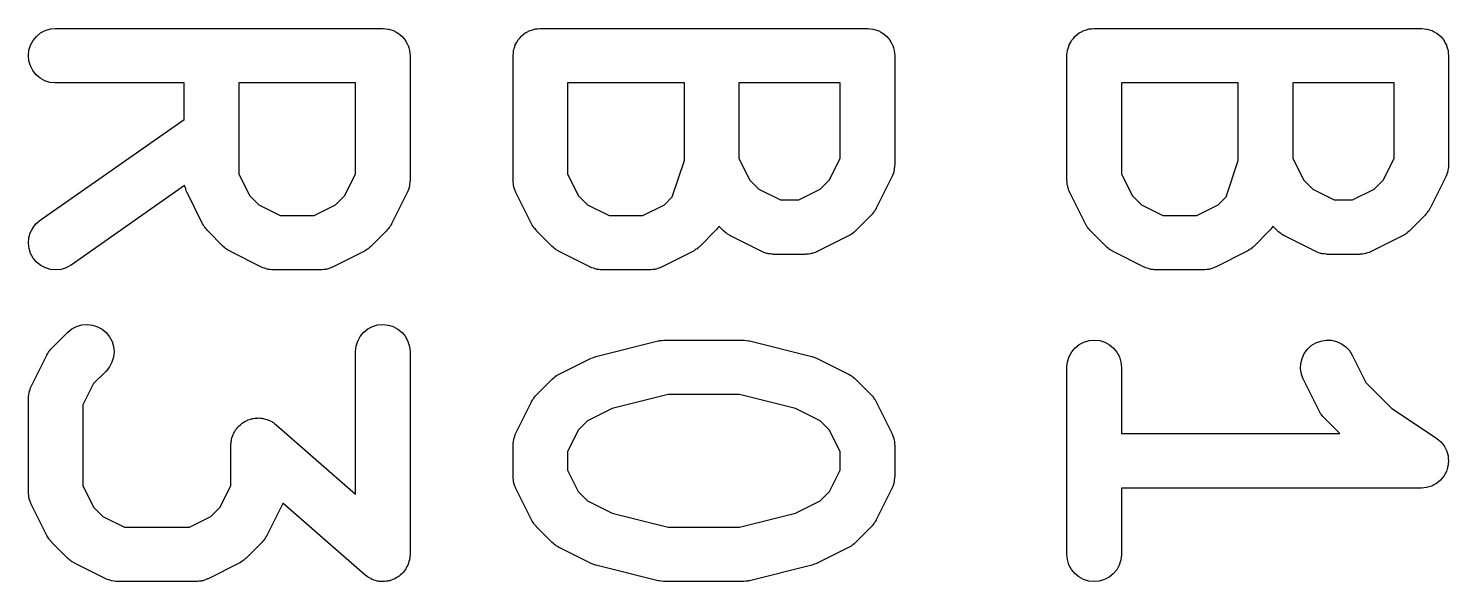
# Model space of a CAD drawing. Extents: x 75.1 to 163.4, y -88.1 to -68.5.
# Drawn here: x 83.118 to 85.723, y -71.26 to -70.246 of the extents above; entities that cross this region are included whole.
import ezdxf

# ---------------------------------------------------------------- set-up
doc = ezdxf.new("R2010")
doc.units = 0
doc.layers.add('BLACK', color=7, linetype='CONTINUOUS')

msp = doc.modelspace()

# ---------------------------------------------------------------- linework, layer by layer
at = {"layer": 'BLACK', "linetype": 'CONTINUOUS'}
for p, q in [((83.1323, -70.2607), (83.1399, -70.2545)), ((83.1399, -70.2545), (83.1485, -70.2499)), ((83.1485, -70.2499), (83.1579, -70.2471)), ((83.1579, -70.2471), (83.1676, -70.2461)), ((83.1676, -70.2461), (83.7676, -70.2461)), ((83.7676, -70.2461), (83.7679, -70.2461)), ((83.7679, -70.2461), (83.7679, -70.2461)), ((83.7679, -70.2461), (83.7679, -70.2461)), ((83.7679, -70.2461), (83.7683, -70.2461)), ((83.7683, -70.2461), (83.7729, -70.2467)), ((83.7729, -70.2467), (83.7776, -70.2472)), ((83.7776, -70.2472), (83.7778, -70.2472)), ((83.7778, -70.2472), (83.778, -70.2472)), ((83.778, -70.2472), (83.7824, -70.2487)), ((83.7824, -70.2487), (83.7869, -70.25)), ((83.7869, -70.25), (83.7871, -70.2501)), ((83.7871, -70.2501), (83.7873, -70.2502)), ((83.7873, -70.2502), (83.7914, -70.2525)), ((83.7914, -70.2525), (83.7955, -70.2547)), ((83.7955, -70.2547), (83.7957, -70.2548)), ((83.7957, -70.2548), (83.7958, -70.2549)), ((83.7958, -70.2549), (83.7994, -70.2579)), ((84.0252, -70.2575), (84.0289, -70.2545)), ((84.0289, -70.2545), (84.0291, -70.2544)), ((84.0291, -70.2544), (84.0292, -70.2543)), ((84.0292, -70.2543), (84.0333, -70.2521)), ((84.0333, -70.2521), (84.0375, -70.2499)), ((84.0375, -70.2499), (84.0377, -70.2499)), ((84.0377, -70.2499), (84.0378, -70.2498)), ((84.0378, -70.2498), (84.0423, -70.2485)), ((84.0423, -70.2485), (84.0469, -70.2471)), ((84.0469, -70.2471), (84.047, -70.2471)), ((84.047, -70.2471), (84.0472, -70.247)), ((84.0472, -70.247), (84.0519, -70.2466)), ((84.0519, -70.2466), (84.0566, -70.2461)), ((84.0566, -70.2461), (84.6566, -70.2461)), ((84.6566, -70.2461), (84.6569, -70.2461)), ((84.6569, -70.2461), (84.6569, -70.2461)), ((84.6569, -70.2461), (84.6569, -70.2461)), ((84.6569, -70.2461), (84.6573, -70.2461)), ((84.6573, -70.2461), (84.6619, -70.2467)), ((84.6619, -70.2467), (84.6666, -70.2472)), ((84.6666, -70.2472), (84.6668, -70.2472)), ((84.6668, -70.2472), (84.667, -70.2472)), ((84.667, -70.2472), (84.6714, -70.2487)), ((84.6714, -70.2487), (84.6759, -70.25)), ((84.6759, -70.25), (84.6761, -70.2501)), ((84.6761, -70.2501), (84.6763, -70.2502)), ((84.6763, -70.2502), (84.6804, -70.2525)), ((84.6804, -70.2525), (84.6845, -70.2547)), ((84.6845, -70.2547), (84.6847, -70.2548)), ((84.6847, -70.2548), (84.6848, -70.2549)), ((84.6848, -70.2549), (84.6884, -70.2579)), ((85.0412, -70.2575), (85.0449, -70.2545)), ((85.0449, -70.2545), (85.0451, -70.2544)), ((85.0451, -70.2544), (85.0452, -70.2543)), ((85.0452, -70.2543), (85.0493, -70.2521)), ((85.0493, -70.2521), (85.0535, -70.2499)), ((85.0535, -70.2499), (85.0537, -70.2499)), ((85.0537, -70.2499), (85.0538, -70.2498)), ((85.0538, -70.2498), (85.0583, -70.2485)), ((85.0583, -70.2485), (85.0629, -70.2471)), ((85.0629, -70.2471), (85.063, -70.2471)), ((85.063, -70.2471), (85.0632, -70.247)), ((85.0632, -70.247), (85.0679, -70.2466)), ((85.0679, -70.2466), (85.0726, -70.2461)), ((85.0726, -70.2461), (85.6726, -70.2461)), ((85.6726, -70.2461), (85.6729, -70.2461)), ((85.6729, -70.2461), (85.6729, -70.2461)), ((85.6729, -70.2461), (85.6729, -70.2461)), ((85.6729, -70.2461), (85.6733, -70.2461)), ((85.6733, -70.2461), (85.6779, -70.2467)), ((85.6779, -70.2467), (85.6826, -70.2472)), ((85.6826, -70.2472), (85.6828, -70.2472)), ((85.6828, -70.2472), (85.683, -70.2472)), ((85.683, -70.2472), (85.6874, -70.2487)), ((85.6874, -70.2487), (85.6919, -70.25)), ((85.6919, -70.25), (85.6921, -70.2501)), ((85.6921, -70.2501), (85.6923, -70.2502)), ((85.6923, -70.2502), (85.6964, -70.2525)), ((85.6964, -70.2525), (85.7005, -70.2547)), ((85.7005, -70.2547), (85.7007, -70.2548)), ((85.7007, -70.2548), (85.7008, -70.2549)), ((85.7008, -70.2549), (85.7044, -70.2579)), ((83.1186, -70.2861), (83.1215, -70.2768)), ((83.1215, -70.2768), (83.1261, -70.2682)), ((83.1261, -70.2682), (83.1323, -70.2607)), ((83.7994, -70.2579), (83.803, -70.2609)), ((83.803, -70.2609), (83.8032, -70.261)), ((83.8032, -70.261), (83.8033, -70.2612)), ((83.8033, -70.2612), (83.8062, -70.2647)), ((83.8062, -70.2647), (83.8092, -70.2685)), ((83.8092, -70.2685), (83.8093, -70.2686)), ((83.8093, -70.2686), (83.8094, -70.2688)), ((83.8094, -70.2688), (83.8116, -70.2729)), ((83.8116, -70.2729), (83.8138, -70.2771)), ((83.8138, -70.2771), (83.8138, -70.2773)), ((83.8138, -70.2773), (83.8139, -70.2774)), ((83.8139, -70.2774), (83.8152, -70.2819)), ((83.8152, -70.2819), (83.8166, -70.2864)), ((84.0077, -70.2857), (84.0091, -70.2813)), ((84.0091, -70.2813), (84.0105, -70.2768)), ((84.0105, -70.2768), (84.0106, -70.2766)), ((84.0106, -70.2764), (84.0129, -70.2723)), ((84.0106, -70.2766), (84.0106, -70.2764)), ((84.0129, -70.2723), (84.0151, -70.2682)), ((84.0151, -70.2682), (84.0152, -70.268)), ((84.0152, -70.268), (84.0153, -70.2679)), ((84.0153, -70.2679), (84.0183, -70.2643)), ((84.0183, -70.2643), (84.0213, -70.2607)), ((84.0213, -70.2607), (84.0215, -70.2606)), ((84.0215, -70.2606), (84.0216, -70.2604)), ((84.0216, -70.2604), (84.0252, -70.2575)), ((84.6884, -70.2579), (84.692, -70.2609)), ((84.692, -70.2609), (84.6922, -70.261)), ((84.6922, -70.261), (84.6923, -70.2612)), ((84.6923, -70.2612), (84.6952, -70.2647)), ((84.6952, -70.2647), (84.6982, -70.2685)), ((84.6982, -70.2685), (84.6983, -70.2686)), ((84.6983, -70.2686), (84.6984, -70.2688)), ((84.6984, -70.2688), (84.7006, -70.2729)), ((84.7006, -70.2729), (84.7028, -70.2771)), ((84.7028, -70.2771), (84.7028, -70.2773)), ((84.7028, -70.2773), (84.7029, -70.2774)), ((84.7029, -70.2774), (84.7042, -70.2819)), ((84.7042, -70.2819), (84.7056, -70.2864)), ((85.0237, -70.2857), (85.0251, -70.2813)), ((85.0251, -70.2813), (85.0265, -70.2768)), ((85.0265, -70.2768), (85.0266, -70.2766)), ((85.0266, -70.2764), (85.0289, -70.2723)), ((85.0266, -70.2766), (85.0266, -70.2764)), ((85.0289, -70.2723), (85.0311, -70.2682)), ((85.0311, -70.2682), (85.0312, -70.268)), ((85.0312, -70.268), (85.0313, -70.2679)), ((85.0313, -70.2679), (85.0343, -70.2643)), ((85.0343, -70.2643), (85.0373, -70.2607)), ((85.0373, -70.2607), (85.0375, -70.2606)), ((85.0375, -70.2606), (85.0376, -70.2604)), ((85.0376, -70.2604), (85.0412, -70.2575)), ((85.7044, -70.2579), (85.7081, -70.2609)), ((85.7081, -70.2609), (85.7082, -70.261)), ((85.7082, -70.261), (85.7083, -70.2612)), ((85.7083, -70.2612), (85.7112, -70.2647)), ((85.7112, -70.2647), (85.7142, -70.2685)), ((85.7142, -70.2685), (85.7143, -70.2686)), ((85.7143, -70.2686), (85.7144, -70.2688)), ((85.7144, -70.2688), (85.7166, -70.2729)), ((85.7166, -70.2729), (85.7188, -70.2771)), ((85.7188, -70.2771), (85.7188, -70.2773)), ((85.7188, -70.2773), (85.7189, -70.2774)), ((85.7189, -70.2774), (85.7202, -70.2819)), ((85.7202, -70.2819), (85.7216, -70.2864)), ((83.1176, -70.2958), (83.1186, -70.2861)), ((83.1185, -70.3055), (83.1176, -70.2958)), ((83.1212, -70.3149), (83.1185, -70.3055)), ((83.8166, -70.2864), (83.8166, -70.2866)), ((83.8166, -70.2866), (83.8167, -70.2868)), ((83.8167, -70.2868), (83.8171, -70.2914)), ((83.8171, -70.2914), (83.8176, -70.2961)), ((83.8176, -70.2961), (83.8176, -70.5247)), ((84.0066, -70.2954), (84.0071, -70.2908)), ((84.0066, -70.2958), (84.0066, -70.2954)), ((84.0066, -70.2961), (84.0066, -70.2958)), ((84.0066, -70.2958), (84.0066, -70.2958)), ((84.0066, -70.2958), (84.0066, -70.2958)), ((84.0066, -70.5247), (84.0066, -70.2961)), ((84.0071, -70.2908), (84.0076, -70.2861)), ((84.0076, -70.2859), (84.0077, -70.2857)), ((84.0076, -70.2861), (84.0076, -70.2859)), ((84.7056, -70.2864), (84.7056, -70.2866)), ((84.7056, -70.2866), (84.7057, -70.2868)), ((84.7057, -70.2868), (84.7061, -70.2914)), ((84.7061, -70.2914), (84.7066, -70.2961)), ((84.7066, -70.2961), (84.7066, -70.4961)), ((85.0226, -70.2954), (85.0231, -70.2908)), ((85.0226, -70.2958), (85.0226, -70.2954)), ((85.0226, -70.2961), (85.0226, -70.2958)), ((85.0226, -70.2958), (85.0226, -70.2958)), ((85.0226, -70.2958), (85.0226, -70.2958)), ((85.0226, -70.5247), (85.0226, -70.2961)), ((85.0231, -70.2908), (85.0236, -70.2861)), ((85.0236, -70.2859), (85.0237, -70.2857)), ((85.0236, -70.2861), (85.0236, -70.2859)), ((85.7216, -70.2864), (85.7216, -70.2866)), ((85.7216, -70.2866), (85.7217, -70.2868)), ((85.7217, -70.2868), (85.7221, -70.2914)), ((85.7221, -70.2914), (85.7226, -70.2961)), ((85.7226, -70.2961), (85.7226, -70.4961)), ((83.1257, -70.3235), (83.1212, -70.3149)), ((83.1318, -70.3311), (83.1257, -70.3235)), ((83.1393, -70.3374), (83.1318, -70.3311)), ((83.1479, -70.3421), (83.1393, -70.3374)), ((83.1572, -70.345), (83.1479, -70.3421)), ((83.1669, -70.3461), (83.1572, -70.345)), ((83.1676, -70.3461), (83.1669, -70.3461)), ((83.4033, -70.3461), (83.1676, -70.3461)), ((83.4033, -70.413), (83.4033, -70.3461)), ((83.5033, -70.3461), (83.5033, -70.5129)), ((83.7176, -70.3461), (83.5033, -70.3461)), ((83.7176, -70.5129), (83.7176, -70.3461)), ((84.1066, -70.3461), (84.1066, -70.5129)), ((84.3209, -70.3461), (84.1066, -70.3461)), ((84.3209, -70.488), (84.3209, -70.3461)), ((84.4209, -70.3461), (84.4209, -70.4843)), ((84.6066, -70.3461), (84.4209, -70.3461)), ((84.6066, -70.4843), (84.6066, -70.3461)), ((85.1226, -70.3461), (85.1226, -70.5129)), ((85.3369, -70.3461), (85.1226, -70.3461)), ((85.3369, -70.488), (85.3369, -70.3461)), ((85.4369, -70.3461), (85.4369, -70.4843)), ((85.6226, -70.3461), (85.4369, -70.3461)), ((85.6226, -70.4843), (85.6226, -70.3461)), ((83.1389, -70.598), (83.4033, -70.413)), ((84.2986, -70.5548), (84.3209, -70.488)), ((84.4209, -70.4843), (84.4405, -70.5237)), ((84.5869, -70.5237), (84.6066, -70.4843)), ((85.3146, -70.5548), (85.3369, -70.488)), ((85.4369, -70.4843), (85.4565, -70.5237)), ((85.6029, -70.5237), (85.6226, -70.4843)), ((83.5033, -70.5129), (83.5229, -70.5522)), ((83.6979, -70.5522), (83.7176, -70.5129)), ((84.1066, -70.5129), (84.1262, -70.5522)), ((84.7018, -70.5171), (84.7013, -70.5185)), ((84.7025, -70.5158), (84.7018, -70.5171)), ((84.7036, -70.5126), (84.7025, -70.5158)), ((84.7048, -70.5094), (84.7036, -70.5126)), ((84.705, -70.5079), (84.7048, -70.5094)), ((84.7055, -70.5065), (84.705, -70.5079)), ((84.7059, -70.5031), (84.7055, -70.5065)), ((84.7064, -70.4998), (84.7059, -70.5031)), ((84.7066, -70.4968), (84.7064, -70.4983)), ((84.7064, -70.4983), (84.7064, -70.4998)), ((84.7066, -70.4961), (84.7066, -70.4968)), ((85.1226, -70.5129), (85.1422, -70.5522)), ((85.7178, -70.5171), (85.7173, -70.5185)), ((85.7185, -70.5158), (85.7178, -70.5171)), ((85.7196, -70.5126), (85.7185, -70.5158)), ((85.7208, -70.5094), (85.7196, -70.5126)), ((85.721, -70.5079), (85.7208, -70.5094)), ((85.7215, -70.5065), (85.721, -70.5079)), ((85.7219, -70.5031), (85.7215, -70.5065)), ((85.7224, -70.4998), (85.7219, -70.5031)), ((85.7226, -70.4968), (85.7224, -70.4983)), ((85.7224, -70.4983), (85.7224, -70.4998)), ((85.7226, -70.4961), (85.7226, -70.4968)), ((83.4042, -70.5344), (83.1962, -70.68)), ((83.4047, -70.5358), (83.4042, -70.5344)), ((83.4042, -70.5344), (83.4042, -70.5344)), ((83.4049, -70.5373), (83.4047, -70.5358)), ((83.4061, -70.5405), (83.4049, -70.5373)), ((83.4071, -70.5438), (83.4061, -70.5405)), ((83.8146, -70.5412), (83.8135, -70.5444)), ((83.8158, -70.538), (83.8146, -70.5412)), ((83.816, -70.5365), (83.8158, -70.538)), ((83.8165, -70.5351), (83.816, -70.5365)), ((83.8169, -70.5317), (83.8165, -70.5351)), ((83.8174, -70.5283), (83.8169, -70.5317)), ((83.8176, -70.5254), (83.8174, -70.5269)), ((83.8174, -70.5269), (83.8174, -70.5283)), ((83.8176, -70.5247), (83.8176, -70.5254)), ((84.0067, -70.5262), (84.0066, -70.5247)), ((84.0067, -70.5276), (84.0067, -70.5262)), ((84.0072, -70.531), (84.0067, -70.5276)), ((84.0075, -70.5344), (84.0072, -70.531)), ((84.0079, -70.5358), (84.0075, -70.5344)), ((84.0082, -70.5373), (84.0079, -70.5358)), ((84.0094, -70.5405), (84.0082, -70.5373)), ((84.0103, -70.5438), (84.0094, -70.5405)), ((84.4405, -70.5237), (84.4576, -70.5408)), ((84.4576, -70.5408), (84.4969, -70.5604)), ((84.5305, -70.5604), (84.5698, -70.5408)), ((84.5698, -70.5408), (84.5869, -70.5237)), ((84.7013, -70.5185), (84.6727, -70.5756)), ((85.0227, -70.5262), (85.0226, -70.5247)), ((85.0227, -70.5276), (85.0227, -70.5262)), ((85.0232, -70.531), (85.0227, -70.5276)), ((85.0235, -70.5344), (85.0232, -70.531)), ((85.0239, -70.5358), (85.0235, -70.5344)), ((85.0242, -70.5373), (85.0239, -70.5358)), ((85.0254, -70.5405), (85.0242, -70.5373)), ((85.0263, -70.5438), (85.0254, -70.5405)), ((85.4565, -70.5237), (85.4736, -70.5408)), ((85.4736, -70.5408), (85.5129, -70.5604)), ((85.5465, -70.5604), (85.5858, -70.5408)), ((85.5858, -70.5408), (85.6029, -70.5237)), ((85.7173, -70.5185), (85.6887, -70.5756)), ((83.4077, -70.5451), (83.4071, -70.5438)), ((83.4083, -70.5464), (83.4077, -70.5451)), ((83.4086, -70.5471), (83.4083, -70.5464)), ((83.4371, -70.6042), (83.4086, -70.5471)), ((83.5229, -70.5522), (83.54, -70.5693)), ((83.54, -70.5693), (83.5794, -70.589)), ((83.6415, -70.589), (83.6808, -70.5693)), ((83.6808, -70.5693), (83.6979, -70.5522)), ((83.8123, -70.5471), (83.7837, -70.6042)), ((83.8128, -70.5457), (83.8123, -70.5471)), ((83.8135, -70.5444), (83.8128, -70.5457)), ((84.011, -70.5451), (84.0103, -70.5438)), ((84.0115, -70.5464), (84.011, -70.5451)), ((84.0118, -70.5471), (84.0115, -70.5464)), ((84.0404, -70.6042), (84.0118, -70.5471)), ((84.1262, -70.5522), (84.1433, -70.5693)), ((84.1433, -70.5693), (84.1827, -70.589)), ((84.2448, -70.589), (84.2841, -70.5693)), ((84.2841, -70.5693), (84.2986, -70.5548)), ((84.4969, -70.5604), (84.5305, -70.5604)), ((85.027, -70.5451), (85.0263, -70.5438)), ((85.0275, -70.5464), (85.027, -70.5451)), ((85.0278, -70.5471), (85.0275, -70.5464)), ((85.0564, -70.6042), (85.0278, -70.5471)), ((85.1422, -70.5522), (85.1593, -70.5693)), ((85.1593, -70.5693), (85.1987, -70.589)), ((85.2608, -70.589), (85.3001, -70.5693)), ((85.3001, -70.5693), (85.3146, -70.5548)), ((85.5129, -70.5604), (85.5465, -70.5604)), ((83.5794, -70.589), (83.6415, -70.589)), ((84.1827, -70.589), (84.2448, -70.589)), ((84.6634, -70.5886), (84.6348, -70.6172)), ((84.6651, -70.5865), (84.6634, -70.5886)), ((84.6671, -70.5845), (84.6651, -70.5865)), ((84.6682, -70.5827), (84.6671, -70.5845)), ((84.6696, -70.5811), (84.6682, -70.5827)), ((84.6709, -70.5786), (84.6696, -70.5811)), ((84.6724, -70.5763), (84.6709, -70.5786)), ((84.6727, -70.5756), (84.6724, -70.5763)), ((85.1987, -70.589), (85.2608, -70.589)), ((85.6794, -70.5886), (85.6508, -70.6172)), ((85.6811, -70.5865), (85.6794, -70.5886)), ((85.6831, -70.5845), (85.6811, -70.5865)), ((85.6842, -70.5827), (85.6831, -70.5845)), ((85.6855, -70.5811), (85.6842, -70.5827)), ((85.6869, -70.5786), (85.6855, -70.5811)), ((85.6884, -70.5763), (85.6869, -70.5786)), ((85.6887, -70.5756), (85.6884, -70.5763)), ((83.1184, -70.6301), (83.121, -70.6208)), ((83.121, -70.6208), (83.1255, -70.6121)), ((83.1255, -70.6121), (83.1315, -70.6044)), ((83.1315, -70.6044), (83.1389, -70.598)), ((83.4386, -70.6066), (83.4371, -70.6042)), ((83.4399, -70.6091), (83.4386, -70.6066)), ((83.4412, -70.6107), (83.4399, -70.6091)), ((83.4423, -70.6125), (83.4412, -70.6107)), ((83.4443, -70.6145), (83.4423, -70.6125)), ((83.446, -70.6167), (83.4443, -70.6145)), ((83.4465, -70.6172), (83.446, -70.6167)), ((83.4751, -70.6458), (83.4465, -70.6172)), ((83.7744, -70.6172), (83.7458, -70.6458)), ((83.7761, -70.615), (83.7744, -70.6172)), ((83.7781, -70.613), (83.7761, -70.615)), ((83.7792, -70.6113), (83.7781, -70.613)), ((83.7805, -70.6097), (83.7792, -70.6113)), ((83.7819, -70.6072), (83.7805, -70.6097)), ((83.7834, -70.6048), (83.7819, -70.6072)), ((83.7837, -70.6042), (83.7834, -70.6048)), ((84.0419, -70.6066), (84.0404, -70.6042)), ((84.0432, -70.6091), (84.0419, -70.6066)), ((84.0445, -70.6107), (84.0432, -70.6091)), ((84.0456, -70.6125), (84.0445, -70.6107)), ((84.0476, -70.6145), (84.0456, -70.6125)), ((84.0493, -70.6167), (84.0476, -70.6145)), ((84.0498, -70.6172), (84.0493, -70.6167)), ((84.0784, -70.6458), (84.0498, -70.6172)), ((84.3776, -70.6172), (84.3491, -70.6458)), ((84.3786, -70.6161), (84.3776, -70.6172)), ((84.3797, -70.6151), (84.3786, -70.6161)), ((84.3817, -70.6123), (84.3797, -70.6151)), ((84.3838, -70.6097), (84.3817, -70.6123)), ((84.3843, -70.6088), (84.3838, -70.6097)), ((84.3926, -70.6172), (84.3843, -70.6088)), ((84.3948, -70.619), (84.3926, -70.6172)), ((84.3968, -70.621), (84.3948, -70.619)), ((84.3986, -70.6221), (84.3968, -70.621)), ((84.63, -70.6214), (84.6283, -70.6225)), ((84.6321, -70.6194), (84.63, -70.6214)), ((84.6343, -70.6177), (84.6321, -70.6194)), ((84.6348, -70.6172), (84.6343, -70.6177)), ((85.0579, -70.6066), (85.0564, -70.6042)), ((85.0592, -70.6091), (85.0579, -70.6066)), ((85.0605, -70.6107), (85.0592, -70.6091)), ((85.0616, -70.6125), (85.0605, -70.6107)), ((85.0636, -70.6145), (85.0616, -70.6125)), ((85.0653, -70.6167), (85.0636, -70.6145)), ((85.0658, -70.6172), (85.0653, -70.6167)), ((85.0944, -70.6458), (85.0658, -70.6172)), ((85.3936, -70.6172), (85.3651, -70.6458)), ((85.3946, -70.6161), (85.3936, -70.6172)), ((85.3957, -70.6151), (85.3946, -70.6161)), ((85.3977, -70.6123), (85.3957, -70.6151)), ((85.3998, -70.6097), (85.3977, -70.6123)), ((85.4003, -70.6088), (85.3998, -70.6097)), ((85.4086, -70.6172), (85.4003, -70.6088)), ((85.4108, -70.619), (85.4086, -70.6172)), ((85.4128, -70.621), (85.4108, -70.619)), ((85.4146, -70.6221), (85.4128, -70.621)), ((85.6461, -70.6214), (85.6443, -70.6225)), ((85.6481, -70.6194), (85.6461, -70.6214)), ((85.6503, -70.6177), (85.6481, -70.6194)), ((85.6508, -70.6172), (85.6503, -70.6177)), ((83.1176, -70.6399), (83.1184, -70.6301)), ((83.1187, -70.6496), (83.1176, -70.6399)), ((83.4772, -70.6476), (83.4751, -70.6458)), ((83.4793, -70.6495), (83.4772, -70.6476)), ((83.7453, -70.6463), (83.7431, -70.648)), ((83.7458, -70.6458), (83.7453, -70.6463)), ((84.0805, -70.6476), (84.0784, -70.6458)), ((84.0825, -70.6495), (84.0805, -70.6476)), ((84.3486, -70.6463), (84.3464, -70.648)), ((84.3491, -70.6458), (84.3486, -70.6463)), ((84.4002, -70.6234), (84.3986, -70.6221)), ((84.4027, -70.6247), (84.4002, -70.6234)), ((84.405, -70.6263), (84.4027, -70.6247)), ((84.4056, -70.6266), (84.405, -70.6263)), ((84.4628, -70.6551), (84.4056, -70.6266)), ((84.6218, -70.6266), (84.5646, -70.6551)), ((84.6242, -70.6251), (84.6218, -70.6266)), ((84.6267, -70.6238), (84.6242, -70.6251)), ((84.6283, -70.6225), (84.6267, -70.6238)), ((85.0965, -70.6476), (85.0944, -70.6458)), ((85.0985, -70.6495), (85.0965, -70.6476)), ((85.3646, -70.6463), (85.3624, -70.648)), ((85.3651, -70.6458), (85.3646, -70.6463)), ((85.4162, -70.6234), (85.4146, -70.6221)), ((85.4187, -70.6247), (85.4162, -70.6234)), ((85.421, -70.6263), (85.4187, -70.6247)), ((85.4216, -70.6266), (85.421, -70.6263)), ((85.4788, -70.6551), (85.4216, -70.6266)), ((85.6378, -70.6266), (85.5806, -70.6551)), ((85.6402, -70.6251), (85.6378, -70.6266)), ((85.6427, -70.6238), (85.6402, -70.6251)), ((85.6443, -70.6225), (85.6427, -70.6238)), ((83.1217, -70.6589), (83.1187, -70.6496)), ((83.1264, -70.6674), (83.1217, -70.6589)), ((83.1327, -70.6748), (83.1264, -70.6674)), ((83.481, -70.6507), (83.4793, -70.6495)), ((83.4826, -70.652), (83.481, -70.6507)), ((83.4851, -70.6533), (83.4826, -70.652)), ((83.4874, -70.6548), (83.4851, -70.6533)), ((83.4881, -70.6551), (83.4874, -70.6548)), ((83.5452, -70.6837), (83.4881, -70.6551)), ((83.7328, -70.6551), (83.6756, -70.6837)), ((83.7352, -70.6537), (83.7328, -70.6551)), ((83.7377, -70.6524), (83.7352, -70.6537)), ((83.7393, -70.6511), (83.7377, -70.6524)), ((83.7411, -70.65), (83.7393, -70.6511)), ((83.7431, -70.648), (83.7411, -70.65)), ((84.0843, -70.6507), (84.0825, -70.6495)), ((84.0859, -70.652), (84.0843, -70.6507)), ((84.0884, -70.6533), (84.0859, -70.652)), ((84.0907, -70.6548), (84.0884, -70.6533)), ((84.0914, -70.6551), (84.0907, -70.6548)), ((84.1485, -70.6837), (84.0914, -70.6551)), ((84.3361, -70.6551), (84.2789, -70.6837)), ((84.3385, -70.6537), (84.3361, -70.6551)), ((84.3409, -70.6524), (84.3385, -70.6537)), ((84.3426, -70.6511), (84.3409, -70.6524)), ((84.3443, -70.65), (84.3426, -70.6511)), ((84.3464, -70.648), (84.3443, -70.65)), ((84.4642, -70.6557), (84.4628, -70.6551)), ((84.4654, -70.6564), (84.4642, -70.6557)), ((84.4687, -70.6574), (84.4654, -70.6564)), ((84.4719, -70.6586), (84.4687, -70.6574)), ((84.4733, -70.6589), (84.4719, -70.6586)), ((84.4747, -70.6593), (84.4733, -70.6589)), ((84.4781, -70.6597), (84.4747, -70.6593)), ((84.4815, -70.6603), (84.4781, -70.6597)), ((84.483, -70.6603), (84.4815, -70.6603)), ((84.4844, -70.6604), (84.483, -70.6603)), ((84.4851, -70.6604), (84.4844, -70.6604)), ((84.5423, -70.6604), (84.4851, -70.6604)), ((84.5437, -70.6603), (84.5423, -70.6604)), ((84.5452, -70.6603), (84.5437, -70.6603)), ((84.5486, -70.6598), (84.5452, -70.6603)), ((84.552, -70.6595), (84.5486, -70.6598)), ((84.5534, -70.659), (84.552, -70.6595)), ((84.5549, -70.6588), (84.5534, -70.659)), ((84.5581, -70.6576), (84.5549, -70.6588)), ((84.5613, -70.6567), (84.5581, -70.6576)), ((84.5626, -70.656), (84.5613, -70.6567)), ((84.564, -70.6555), (84.5626, -70.656)), ((84.5646, -70.6551), (84.564, -70.6555)), ((85.1003, -70.6507), (85.0985, -70.6495)), ((85.1019, -70.652), (85.1003, -70.6507)), ((85.1044, -70.6533), (85.1019, -70.652)), ((85.1067, -70.6548), (85.1044, -70.6533)), ((85.1074, -70.6551), (85.1067, -70.6548)), ((85.1645, -70.6837), (85.1074, -70.6551)), ((85.3521, -70.6551), (85.2949, -70.6837)), ((85.3545, -70.6537), (85.3521, -70.6551)), ((85.3569, -70.6524), (85.3545, -70.6537)), ((85.3586, -70.6511), (85.3569, -70.6524)), ((85.3603, -70.65), (85.3586, -70.6511)), ((85.3624, -70.648), (85.3603, -70.65)), ((85.4802, -70.6557), (85.4788, -70.6551)), ((85.4814, -70.6564), (85.4802, -70.6557)), ((85.4847, -70.6574), (85.4814, -70.6564)), ((85.4879, -70.6586), (85.4847, -70.6574)), ((85.4893, -70.6589), (85.4879, -70.6586)), ((85.4907, -70.6593), (85.4893, -70.6589)), ((85.4941, -70.6597), (85.4907, -70.6593)), ((85.4975, -70.6603), (85.4941, -70.6597)), ((85.499, -70.6603), (85.4975, -70.6603)), ((85.5004, -70.6604), (85.499, -70.6603)), ((85.5011, -70.6604), (85.5004, -70.6604)), ((85.5583, -70.6604), (85.5011, -70.6604)), ((85.5597, -70.6603), (85.5583, -70.6604)), ((85.5612, -70.6603), (85.5597, -70.6603)), ((85.5646, -70.6598), (85.5612, -70.6603)), ((85.568, -70.6595), (85.5646, -70.6598)), ((85.5694, -70.659), (85.568, -70.6595)), ((85.5709, -70.6588), (85.5694, -70.659)), ((85.5741, -70.6576), (85.5709, -70.6588)), ((85.5773, -70.6567), (85.5741, -70.6576)), ((85.5786, -70.656), (85.5773, -70.6567)), ((85.58, -70.6555), (85.5786, -70.656)), ((85.5806, -70.6551), (85.58, -70.6555)), ((83.1403, -70.6809), (83.1327, -70.6748)), ((83.149, -70.6854), (83.1403, -70.6809)), ((83.1584, -70.6881), (83.149, -70.6854)), ((83.1681, -70.689), (83.1584, -70.6881)), ((83.1778, -70.6879), (83.1681, -70.689)), ((83.1871, -70.685), (83.1778, -70.6879)), ((83.1957, -70.6804), (83.1871, -70.685)), ((83.1962, -70.68), (83.1957, -70.6804)), ((83.5466, -70.6842), (83.5452, -70.6837)), ((83.5479, -70.685), (83.5466, -70.6842)), ((83.5511, -70.686), (83.5479, -70.685)), ((83.5543, -70.6872), (83.5511, -70.686)), ((83.5558, -70.6875), (83.5543, -70.6872)), ((83.5572, -70.6879), (83.5558, -70.6875)), ((83.5606, -70.6883), (83.5572, -70.6879)), ((83.5639, -70.6889), (83.5606, -70.6883)), ((83.5654, -70.6888), (83.5639, -70.6889)), ((83.5669, -70.689), (83.5654, -70.6888)), ((83.5676, -70.689), (83.5669, -70.689)), ((83.6533, -70.689), (83.5676, -70.689)), ((83.6547, -70.6889), (83.6533, -70.689)), ((83.6562, -70.6889), (83.6547, -70.6889)), ((83.6596, -70.6884), (83.6562, -70.6889)), ((83.663, -70.688), (83.6596, -70.6884)), ((83.6644, -70.6876), (83.663, -70.688)), ((83.6659, -70.6874), (83.6644, -70.6876)), ((83.6691, -70.6862), (83.6659, -70.6874)), ((83.6723, -70.6852), (83.6691, -70.6862)), ((83.6736, -70.6845), (83.6723, -70.6852)), ((83.675, -70.684), (83.6736, -70.6845)), ((83.6756, -70.6837), (83.675, -70.684)), ((84.1499, -70.6842), (84.1485, -70.6837)), ((84.1512, -70.685), (84.1499, -70.6842)), ((84.1544, -70.686), (84.1512, -70.685)), ((84.1576, -70.6872), (84.1544, -70.686)), ((84.1591, -70.6875), (84.1576, -70.6872)), ((84.1605, -70.6879), (84.1591, -70.6875)), ((84.1639, -70.6883), (84.1605, -70.6879)), ((84.1672, -70.6889), (84.1639, -70.6883)), ((84.1687, -70.6888), (84.1672, -70.6889)), ((84.1702, -70.689), (84.1687, -70.6888)), ((84.1709, -70.689), (84.1702, -70.689)), ((84.2566, -70.689), (84.1709, -70.689)), ((84.258, -70.6889), (84.2566, -70.689)), ((84.2595, -70.6889), (84.258, -70.6889)), ((84.2629, -70.6884), (84.2595, -70.6889)), ((84.2663, -70.688), (84.2629, -70.6884)), ((84.2677, -70.6876), (84.2663, -70.688)), ((84.2691, -70.6874), (84.2677, -70.6876)), ((84.2724, -70.6862), (84.2691, -70.6874)), ((84.2756, -70.6852), (84.2724, -70.6862)), ((84.2769, -70.6845), (84.2756, -70.6852)), ((84.2783, -70.684), (84.2769, -70.6845)), ((84.2789, -70.6837), (84.2783, -70.684)), ((85.1659, -70.6842), (85.1645, -70.6837)), ((85.1672, -70.685), (85.1659, -70.6842)), ((85.1704, -70.686), (85.1672, -70.685)), ((85.1736, -70.6872), (85.1704, -70.686)), ((85.1751, -70.6875), (85.1736, -70.6872)), ((85.1765, -70.6879), (85.1751, -70.6875)), ((85.1799, -70.6883), (85.1765, -70.6879)), ((85.1832, -70.6889), (85.1799, -70.6883)), ((85.1847, -70.6888), (85.1832, -70.6889)), ((85.1862, -70.689), (85.1847, -70.6888)), ((85.1869, -70.689), (85.1862, -70.689)), ((85.2726, -70.689), (85.1869, -70.689)), ((85.274, -70.6889), (85.2726, -70.689)), ((85.2755, -70.6889), (85.274, -70.6889)), ((85.2789, -70.6884), (85.2755, -70.6889)), ((85.2823, -70.688), (85.2789, -70.6884)), ((85.2837, -70.6876), (85.2823, -70.688)), ((85.2851, -70.6874), (85.2837, -70.6876)), ((85.2883, -70.6862), (85.2851, -70.6874)), ((85.2916, -70.6852), (85.2883, -70.6862)), ((85.2929, -70.6845), (85.2916, -70.6852)), ((85.2943, -70.684), (85.2929, -70.6845)), ((85.2949, -70.6837), (85.2943, -70.684)), ((83.1608, -70.8322), (83.1894, -70.8036)), ((83.1894, -70.8036), (83.1899, -70.8032)), ((83.1899, -70.8032), (83.1975, -70.7971)), ((83.1975, -70.7971), (83.2061, -70.7926)), ((83.2061, -70.7926), (83.2155, -70.7899)), ((83.2155, -70.7899), (83.2252, -70.789)), ((83.2252, -70.789), (83.2349, -70.7901)), ((83.2349, -70.7901), (83.2443, -70.793)), ((83.2443, -70.793), (83.2528, -70.7976)), ((83.2528, -70.7976), (83.2603, -70.8039)), ((83.2603, -70.8039), (83.2665, -70.8115)), ((83.7263, -70.8108), (83.7326, -70.8033)), ((83.7326, -70.8033), (83.7402, -70.7972)), ((83.7402, -70.7972), (83.7488, -70.7926)), ((83.7488, -70.7926), (83.7582, -70.7899)), ((83.7582, -70.7899), (83.7679, -70.789)), ((83.7679, -70.789), (83.7776, -70.79)), ((83.7776, -70.79), (83.7869, -70.7929)), ((83.7869, -70.7929), (83.7955, -70.7975)), ((83.7955, -70.7975), (83.803, -70.8038)), ((83.803, -70.8038), (83.8092, -70.8113)), ((83.2665, -70.8115), (83.271, -70.8201)), ((83.271, -70.8201), (83.2738, -70.8295)), ((83.2738, -70.8295), (83.2747, -70.8392)), ((83.7176, -70.8383), (83.7187, -70.8286)), ((83.7187, -70.8286), (83.7216, -70.8193)), ((83.7216, -70.8193), (83.7263, -70.8108)), ((83.8092, -70.8113), (83.8138, -70.8199)), ((83.8138, -70.8199), (83.8166, -70.8293)), ((83.8166, -70.8293), (83.8176, -70.839)), ((84.1587, -70.8476), (84.273, -70.8191)), ((84.273, -70.8191), (84.2737, -70.8189)), ((84.2737, -70.8189), (84.2746, -70.8188)), ((84.2746, -70.8188), (84.2754, -70.8185)), ((84.2754, -70.8185), (84.2794, -70.8181)), ((84.2794, -70.8181), (84.2834, -70.8176)), ((84.2834, -70.8176), (84.2843, -70.8177)), ((84.2843, -70.8177), (84.2851, -70.8176)), ((84.2851, -70.8176), (84.428, -70.8176)), ((84.428, -70.8176), (84.4287, -70.8176)), ((84.4287, -70.8176), (84.4296, -70.8177)), ((84.4296, -70.8177), (84.4305, -70.8176)), ((84.4305, -70.8176), (84.4344, -70.8182)), ((84.4344, -70.8182), (84.4384, -70.8187)), ((84.4384, -70.8187), (84.4392, -70.8189)), ((84.4392, -70.8189), (84.4401, -70.8191)), ((84.4401, -70.8191), (84.5544, -70.8476)), ((85.0376, -70.8318), (85.0452, -70.8257)), ((85.0452, -70.8257), (85.0538, -70.8212)), ((85.0538, -70.8212), (85.0632, -70.8185)), ((85.0632, -70.8185), (85.0729, -70.8176)), ((85.0729, -70.8176), (85.0826, -70.8186)), ((85.0826, -70.8186), (85.0919, -70.8215)), ((85.0919, -70.8215), (85.1005, -70.8261)), ((85.1005, -70.8261), (85.108, -70.8323)), ((85.4637, -70.8345), (85.4708, -70.8278)), ((85.4708, -70.8278), (85.4791, -70.8227)), ((85.4791, -70.8227), (85.4882, -70.8193)), ((85.4882, -70.8193), (85.4979, -70.8177)), ((85.4979, -70.8177), (85.5076, -70.818)), ((85.5076, -70.818), (85.5171, -70.8202)), ((85.5171, -70.8202), (85.526, -70.8242)), ((85.526, -70.8242), (85.534, -70.8299)), ((85.534, -70.8299), (85.5407, -70.8369)), ((83.1228, -70.9024), (83.1514, -70.8452)), ((83.1514, -70.8452), (83.1517, -70.8446)), ((83.1517, -70.8446), (83.1533, -70.8422)), ((83.1533, -70.8422), (83.1546, -70.8398)), ((83.1546, -70.8398), (83.1559, -70.8381)), ((83.1559, -70.8381), (83.157, -70.8364)), ((83.157, -70.8364), (83.159, -70.8344)), ((83.159, -70.8344), (83.1608, -70.8322)), ((83.2737, -70.8489), (83.2709, -70.8582)), ((83.2747, -70.8392), (83.2737, -70.8489)), ((83.7176, -70.839), (83.7176, -70.8383)), ((83.7176, -71.1002), (83.7176, -70.839)), ((83.8176, -70.839), (83.8176, -71.2104)), ((84.0914, -70.88), (84.1485, -70.8514)), ((84.1485, -70.8514), (84.1491, -70.8511)), ((84.1491, -70.8511), (84.1493, -70.851)), ((84.1493, -70.851), (84.1495, -70.8509)), ((84.1495, -70.8509), (84.1539, -70.8493)), ((84.1539, -70.8493), (84.1583, -70.8477)), ((84.1583, -70.8477), (84.1585, -70.8477)), ((84.1585, -70.8477), (84.1587, -70.8476)), ((84.5544, -70.8476), (84.5551, -70.8478)), ((84.5551, -70.8478), (84.5553, -70.8479)), ((84.5553, -70.8479), (84.5555, -70.8479)), ((84.5555, -70.8479), (84.5599, -70.8496)), ((84.5599, -70.8496), (84.5642, -70.8512)), ((84.5642, -70.8512), (84.5644, -70.8513)), ((84.5644, -70.8513), (84.5646, -70.8514)), ((84.5646, -70.8514), (84.6218, -70.88)), ((85.0237, -70.8572), (85.0266, -70.8479)), ((85.0266, -70.8479), (85.0313, -70.8393)), ((85.0313, -70.8393), (85.0376, -70.8318)), ((85.108, -70.8323), (85.1142, -70.8399)), ((85.1142, -70.8399), (85.1188, -70.8485)), ((85.1188, -70.8485), (85.1216, -70.8579)), ((85.4516, -70.8608), (85.4539, -70.8513)), ((85.4539, -70.8513), (85.4579, -70.8424)), ((85.4579, -70.8424), (85.4637, -70.8345)), ((85.5407, -70.8369), (85.5459, -70.8452)), ((85.5459, -70.8452), (85.5708, -70.8951)), ((83.2601, -70.8744), (83.2372, -70.8972)), ((83.2663, -70.8668), (83.2601, -70.8744)), ((83.2709, -70.8582), (83.2663, -70.8668)), ((84.0865, -70.8828), (84.089, -70.8815)), ((84.089, -70.8815), (84.0914, -70.88)), ((84.6218, -70.88), (84.6224, -70.8803)), ((84.6224, -70.8803), (84.6248, -70.8818)), ((84.6248, -70.8818), (84.6272, -70.8832)), ((85.0226, -70.8669), (85.0237, -70.8572)), ((85.0226, -70.8676), (85.0226, -70.8669)), ((85.0226, -71.2104), (85.0226, -70.8676)), ((85.1216, -70.8579), (85.1226, -70.8676)), ((85.1226, -70.8676), (85.1226, -70.989)), ((85.4512, -70.8705), (85.4516, -70.8608)), ((85.4527, -70.8801), (85.4512, -70.8705)), ((85.4561, -70.8893), (85.4527, -70.8801)), ((83.1206, -70.9083), (83.1216, -70.905)), ((83.1216, -70.905), (83.1223, -70.9037)), ((83.1223, -70.9037), (83.1228, -70.9024)), ((83.2372, -70.8972), (83.2176, -70.9365)), ((84.0498, -70.9179), (84.0784, -70.8894)), ((84.0784, -70.8894), (84.0789, -70.8889)), ((84.0789, -70.8889), (84.0811, -70.8871)), ((84.0811, -70.8871), (84.0831, -70.8852)), ((84.0831, -70.8852), (84.0849, -70.8841)), ((84.0849, -70.8841), (84.0865, -70.8828)), ((84.6272, -70.8832), (84.6289, -70.8845)), ((84.6289, -70.8845), (84.6306, -70.8856)), ((84.6306, -70.8856), (84.6326, -70.8876)), ((84.6326, -70.8876), (84.6348, -70.8894)), ((84.6348, -70.8894), (84.6634, -70.9179)), ((85.4564, -70.8899), (85.4561, -70.8893)), ((85.485, -70.9471), (85.4564, -70.8899)), ((85.5708, -70.8951), (85.6187, -70.943)), ((83.1176, -70.924), (83.1177, -70.9226)), ((83.1176, -70.9247), (83.1176, -70.924)), ((83.1176, -71.0961), (83.1176, -70.9247)), ((83.1177, -70.9211), (83.1183, -70.9177)), ((83.1177, -70.9226), (83.1177, -70.9211)), ((83.1183, -70.9177), (83.1187, -70.9143)), ((83.1187, -70.9143), (83.1191, -70.9129)), ((83.1191, -70.9129), (83.1194, -70.9115)), ((83.1194, -70.9115), (83.1206, -70.9083)), ((84.0118, -70.9881), (84.0404, -70.9309)), ((84.0404, -70.9309), (84.0407, -70.9303)), ((84.0407, -70.9303), (84.0423, -70.9279)), ((84.0423, -70.9279), (84.0436, -70.9255)), ((84.0436, -70.9255), (84.0449, -70.9239)), ((84.0449, -70.9239), (84.046, -70.9221)), ((84.046, -70.9221), (84.048, -70.9201)), ((84.048, -70.9201), (84.0498, -70.9179)), ((84.2913, -70.9176), (84.1883, -70.9433)), ((84.4218, -70.9176), (84.2913, -70.9176)), ((84.5248, -70.9433), (84.4218, -70.9176)), ((84.6634, -70.9179), (84.6638, -70.9184)), ((84.6638, -70.9184), (84.6656, -70.9206)), ((84.6656, -70.9206), (84.6675, -70.9227)), ((84.6675, -70.9227), (84.6686, -70.9244)), ((84.6686, -70.9244), (84.6699, -70.9261)), ((84.6699, -70.9261), (84.6712, -70.9285)), ((84.6712, -70.9285), (84.6727, -70.9309)), ((84.6727, -70.9309), (84.7013, -70.9881)), ((83.2176, -70.9365), (83.2176, -71.0843)), ((84.1883, -70.9433), (84.1433, -70.9658)), ((84.5698, -70.9658), (84.5248, -70.9433)), ((85.4865, -70.9495), (85.485, -70.9471)), ((85.4878, -70.9519), (85.4865, -70.9495)), ((85.4891, -70.9536), (85.4878, -70.9519)), ((85.4902, -70.9553), (85.4891, -70.9536)), ((85.4921, -70.9574), (85.4902, -70.9553)), ((85.4939, -70.9596), (85.4921, -70.9574)), ((85.4944, -70.9601), (85.4939, -70.9596)), ((85.5233, -70.989), (85.4944, -70.9601)), ((85.6187, -70.943), (85.7003, -70.9974)), ((83.4946, -70.988), (83.4959, -70.9851)), ((83.4959, -70.9851), (83.4969, -70.9837)), ((83.4969, -70.9837), (83.4977, -70.9822)), ((83.4977, -70.9822), (83.4998, -70.9798)), ((83.4998, -70.9798), (83.5016, -70.9772)), ((83.5016, -70.9772), (83.5029, -70.976)), ((83.5029, -70.976), (83.504, -70.9747)), ((83.504, -70.9747), (83.5065, -70.9727)), ((83.5065, -70.9727), (83.5088, -70.9706)), ((83.5088, -70.9706), (83.5103, -70.9697)), ((83.5103, -70.9697), (83.5116, -70.9686)), ((83.5116, -70.9686), (83.5144, -70.9671)), ((83.5144, -70.9671), (83.5171, -70.9655)), ((83.5171, -70.9655), (83.5187, -70.9649)), ((83.5187, -70.9649), (83.5203, -70.9641)), ((83.5203, -70.9641), (83.5233, -70.9632)), ((83.5233, -70.9632), (83.5262, -70.9621)), ((83.5262, -70.9621), (83.528, -70.9618)), ((83.528, -70.9618), (83.5296, -70.9613)), ((83.5296, -70.9613), (83.5327, -70.961)), ((83.5327, -70.961), (83.5358, -70.9605)), ((83.5358, -70.9605), (83.5376, -70.9606)), ((83.5376, -70.9606), (83.5393, -70.9604)), ((83.5393, -70.9604), (83.5425, -70.9608)), ((83.5425, -70.9608), (83.5456, -70.9609)), ((83.5456, -70.9609), (83.5473, -70.9613)), ((83.5473, -70.9613), (83.5491, -70.9614)), ((83.5491, -70.9614), (83.5521, -70.9624)), ((83.5521, -70.9624), (83.5551, -70.9631)), ((83.5551, -70.9631), (83.5567, -70.9638)), ((83.5567, -70.9638), (83.5584, -70.9643)), ((83.5584, -70.9643), (83.5611, -70.9658)), ((83.5611, -70.9658), (83.564, -70.9671)), ((83.564, -70.9671), (83.5654, -70.9681)), ((83.5654, -70.9681), (83.567, -70.969)), ((83.567, -70.969), (83.5694, -70.971)), ((83.5694, -70.971), (83.5719, -70.9728)), ((83.5719, -70.9728), (83.7176, -71.1002)), ((84.1262, -70.9829), (84.1066, -71.0222)), ((84.1433, -70.9658), (84.1262, -70.9829)), ((84.5869, -70.9829), (84.5698, -70.9658)), ((84.6066, -71.0222), (84.5869, -70.9829)), ((83.489, -71.0097), (83.4894, -71.0066)), ((83.489, -71.0104), (83.489, -71.0097)), ((83.489, -71.0843), (83.489, -71.0104)), ((83.4894, -71.0066), (83.4895, -71.0035)), ((83.4895, -71.0035), (83.4899, -71.0018)), ((83.4899, -71.0018), (83.4901, -71)), ((83.4901, -71), (83.491, -70.997)), ((83.491, -70.997), (83.4918, -70.994)), ((83.4918, -70.994), (83.4925, -70.9924)), ((83.4925, -70.9924), (83.493, -70.9907)), ((83.493, -70.9907), (83.4946, -70.988)), ((84.0066, -71.0097), (84.0067, -71.0083)), ((84.0066, -71.0104), (84.0066, -71.0097)), ((84.0066, -71.0676), (84.0066, -71.0104)), ((84.0067, -71.0068), (84.0073, -71.0034)), ((84.0067, -71.0083), (84.0067, -71.0068)), ((84.0073, -71.0034), (84.0077, -71)), ((84.0077, -71), (84.0081, -70.9986)), ((84.0081, -70.9986), (84.0084, -70.9972)), ((84.0084, -70.9972), (84.0096, -70.994)), ((84.0096, -70.994), (84.0106, -70.9907)), ((84.0106, -70.9907), (84.0113, -70.9894)), ((84.0113, -70.9894), (84.0118, -70.9881)), ((84.7013, -70.9881), (84.7016, -70.9887)), ((84.7016, -70.9887), (84.7021, -70.9901)), ((84.7021, -70.9901), (84.7028, -70.9914)), ((84.7028, -70.9914), (84.7038, -70.9947)), ((84.7038, -70.9947), (84.705, -70.9979)), ((84.705, -70.9979), (84.7052, -70.9993)), ((84.7052, -70.9993), (84.7056, -71.0007)), ((84.7056, -71.0007), (84.706, -71.0041)), ((84.706, -71.0041), (84.7065, -71.0075)), ((84.7065, -71.0075), (84.7064, -71.009)), ((84.7064, -71.009), (84.7066, -71.0104)), ((84.7066, -71.0104), (84.7066, -71.0676)), ((85.1226, -70.989), (85.5233, -70.989)), ((85.7003, -70.9974), (85.7008, -70.9977)), ((85.7008, -70.9977), (85.7008, -70.9977)), ((85.7008, -70.9977), (85.7008, -70.9977)), ((85.7008, -70.9977), (85.7009, -70.9978)), ((85.7009, -70.9978), (85.7043, -71.0007)), ((85.7043, -71.0007), (85.7083, -71.004)), ((85.7083, -71.004), (85.7083, -71.004)), ((85.7083, -71.004), (85.7083, -71.0041)), ((85.7083, -71.0041), (85.7114, -71.0079)), ((85.7114, -71.0079), (85.7144, -71.0116)), ((85.7144, -71.0116), (85.7144, -71.0117)), ((85.7144, -71.0117), (85.7145, -71.0117)), ((85.7145, -71.0117), (85.717, -71.0165)), ((84.1066, -71.0222), (84.1066, -71.0558)), ((84.6066, -71.0558), (84.6066, -71.0222)), ((85.717, -71.0165), (85.7189, -71.0203)), ((85.7189, -71.0203), (85.7189, -71.0203)), ((85.7189, -71.0203), (85.719, -71.0203)), ((85.719, -71.0203), (85.7205, -71.0256)), ((85.7205, -71.0256), (85.7217, -71.0296)), ((85.7217, -71.0296), (85.7217, -71.0297)), ((85.7217, -71.0297), (85.7217, -71.0297)), ((85.7217, -71.0297), (85.7221, -71.0346)), ((85.7221, -71.0346), (85.7226, -71.0393)), ((84.1066, -71.0558), (84.1262, -71.0951)), ((84.5869, -71.0951), (84.6066, -71.0558)), ((85.7163, -71.0628), (85.714, -71.067)), ((85.7186, -71.0584), (85.7163, -71.0628)), ((85.7187, -71.0584), (85.7186, -71.0584)), ((85.7186, -71.0584), (85.7186, -71.0584)), ((85.7201, -71.0538), (85.7187, -71.0584)), ((85.7215, -71.0491), (85.7201, -71.0538)), ((85.7221, -71.0436), (85.7215, -71.0491)), ((85.7215, -71.0491), (85.7215, -71.0491)), ((85.7215, -71.0491), (85.7215, -71.0491)), ((85.7226, -71.0394), (85.7221, -71.0436)), ((85.7226, -71.0393), (85.7226, -71.0394)), ((85.7226, -71.0394), (85.7226, -71.0394)), ((83.2176, -71.0843), (83.2372, -71.1237)), ((83.4693, -71.1237), (83.489, -71.0843)), ((84.0067, -71.069), (84.0066, -71.0676)), ((84.0067, -71.0705), (84.0067, -71.069)), ((84.0072, -71.0739), (84.0067, -71.0705)), ((84.0075, -71.0773), (84.0072, -71.0739)), ((84.0079, -71.0787), (84.0075, -71.0773)), ((84.0082, -71.0801), (84.0079, -71.0787)), ((84.0094, -71.0833), (84.0082, -71.0801)), ((84.0103, -71.0866), (84.0094, -71.0833)), ((84.011, -71.0879), (84.0103, -71.0866)), ((84.0115, -71.0893), (84.011, -71.0879)), ((84.0118, -71.0899), (84.0115, -71.0893)), ((84.0404, -71.1471), (84.0118, -71.0899)), ((84.7013, -71.0899), (84.6727, -71.1471)), ((84.7018, -71.0886), (84.7013, -71.0899)), ((84.7025, -71.0873), (84.7018, -71.0886)), ((84.7036, -71.084), (84.7025, -71.0873)), ((84.7048, -71.0808), (84.7036, -71.084)), ((84.705, -71.0794), (84.7048, -71.0808)), ((84.7055, -71.078), (84.705, -71.0794)), ((84.7059, -71.0746), (84.7055, -71.078)), ((84.7064, -71.0712), (84.7059, -71.0746)), ((84.7066, -71.0683), (84.7064, -71.0697)), ((84.7064, -71.0697), (84.7064, -71.0712)), ((84.7066, -71.0676), (84.7066, -71.0683)), ((85.6726, -71.089), (85.1226, -71.089)), ((85.1226, -71.089), (85.1226, -71.2104)), ((85.6771, -71.0886), (85.6726, -71.089)), ((85.6822, -71.0881), (85.6771, -71.0886)), ((85.6823, -71.088), (85.6822, -71.0881)), ((85.6822, -71.0881), (85.6822, -71.0881)), ((85.6864, -71.0868), (85.6823, -71.088)), ((85.6916, -71.0853), (85.6864, -71.0868)), ((85.6956, -71.0831), (85.6916, -71.0852)), ((85.6916, -71.0852), (85.6916, -71.0852)), ((85.6916, -71.0852), (85.6916, -71.0853)), ((85.7002, -71.0807), (85.6956, -71.0831)), ((85.7041, -71.0775), (85.7002, -71.0806)), ((85.7002, -71.0806), (85.7002, -71.0807)), ((85.7002, -71.0807), (85.7002, -71.0807)), ((85.7077, -71.0745), (85.7041, -71.0775)), ((85.7078, -71.0745), (85.7077, -71.0745)), ((85.7111, -71.0705), (85.7078, -71.0745)), ((85.7078, -71.0745), (85.7078, -71.0745)), ((85.714, -71.067), (85.7111, -71.0705)), ((85.714, -71.067), (85.714, -71.067)), ((85.714, -71.067), (85.714, -71.067)), ((83.1177, -71.0976), (83.1176, -71.0961)), ((83.1177, -71.0991), (83.1177, -71.0976)), ((83.1182, -71.1024), (83.1177, -71.0991)), ((83.1185, -71.1059), (83.1182, -71.1024)), ((83.1189, -71.1073), (83.1185, -71.1059)), ((83.1192, -71.1087), (83.1189, -71.1073)), ((83.1204, -71.1119), (83.1192, -71.1087)), ((83.1213, -71.1152), (83.1204, -71.1119)), ((83.122, -71.1165), (83.1213, -71.1152)), ((83.1225, -71.1179), (83.122, -71.1165)), ((84.1262, -71.0951), (84.1433, -71.1122)), ((84.1433, -71.1122), (84.1883, -71.1347)), ((84.5248, -71.1347), (84.5698, -71.1122)), ((84.5698, -71.1122), (84.5869, -71.0951)), ((83.1228, -71.1185), (83.1225, -71.1179)), ((83.1514, -71.1756), (83.1228, -71.1185)), ((83.2372, -71.1237), (83.2543, -71.1408)), ((83.2543, -71.1408), (83.2937, -71.1604)), ((83.4129, -71.1604), (83.4522, -71.1408)), ((83.4522, -71.1408), (83.4693, -71.1237)), ((83.5837, -71.1185), (83.5551, -71.1756)), ((83.5842, -71.1171), (83.5837, -71.1185)), ((83.5845, -71.1167), (83.5842, -71.1171)), ((83.7346, -71.2481), (83.5845, -71.1167)), ((84.1883, -71.1347), (84.2913, -71.1604)), ((84.4218, -71.1604), (84.5248, -71.1347)), ((83.2937, -71.1604), (83.4129, -71.1604)), ((84.0419, -71.1495), (84.0404, -71.1471)), ((84.0432, -71.1519), (84.0419, -71.1495)), ((84.0445, -71.1536), (84.0432, -71.1519)), ((84.0456, -71.1553), (84.0445, -71.1536)), ((84.0476, -71.1574), (84.0456, -71.1553)), ((84.0493, -71.1596), (84.0476, -71.1574)), ((84.0498, -71.1601), (84.0493, -71.1596)), ((84.0784, -71.1886), (84.0498, -71.1601)), ((84.2913, -71.1604), (84.4218, -71.1604)), ((84.6634, -71.1601), (84.6348, -71.1886)), ((84.6651, -71.1579), (84.6634, -71.1601)), ((84.6671, -71.1559), (84.6651, -71.1579)), ((84.6682, -71.1541), (84.6671, -71.1559)), ((84.6695, -71.1525), (84.6682, -71.1541)), ((84.6709, -71.15), (84.6695, -71.1525)), ((84.6724, -71.1477), (84.6709, -71.15)), ((84.6727, -71.1471), (84.6724, -71.1477)), ((83.1529, -71.178), (83.1514, -71.1756)), ((83.1542, -71.1805), (83.1529, -71.178)), ((83.1555, -71.1821), (83.1542, -71.1805)), ((83.1566, -71.1839), (83.1555, -71.1821)), ((83.1586, -71.186), (83.1566, -71.1839)), ((83.1603, -71.1881), (83.1586, -71.186)), ((83.1608, -71.1886), (83.1603, -71.1881)), ((83.1894, -71.2172), (83.1608, -71.1886)), ((83.5458, -71.1886), (83.5172, -71.2172)), ((83.5476, -71.1865), (83.5458, -71.1886)), ((83.5495, -71.1845), (83.5476, -71.1865)), ((83.5507, -71.1827), (83.5495, -71.1845)), ((83.552, -71.1811), (83.5507, -71.1827)), ((83.5533, -71.1786), (83.552, -71.1811)), ((83.5548, -71.1763), (83.5533, -71.1786)), ((83.5551, -71.1756), (83.5548, -71.1763)), ((84.0805, -71.1904), (84.0784, -71.1886)), ((84.0825, -71.1924), (84.0805, -71.1904)), ((84.0843, -71.1935), (84.0825, -71.1924)), ((84.0859, -71.1948), (84.0843, -71.1935)), ((84.6283, -71.1939), (84.6267, -71.1952)), ((84.63, -71.1928), (84.6283, -71.1939)), ((84.6321, -71.1909), (84.63, -71.1928)), ((84.6343, -71.1891), (84.6321, -71.1909)), ((84.6348, -71.1886), (84.6343, -71.1891)), ((83.1915, -71.219), (83.1894, -71.2172)), ((83.1935, -71.221), (83.1915, -71.219)), ((83.5145, -71.2194), (83.5125, -71.2214)), ((83.5167, -71.2177), (83.5145, -71.2194)), ((83.5172, -71.2172), (83.5167, -71.2177)), ((83.8167, -71.2191), (83.8165, -71.2208)), ((83.8171, -71.2174), (83.8167, -71.2191)), ((83.8172, -71.2142), (83.8171, -71.2174)), ((83.8176, -71.2111), (83.8172, -71.2142)), ((83.8176, -71.2104), (83.8176, -71.2111)), ((84.0884, -71.1962), (84.0859, -71.1948)), ((84.0907, -71.1977), (84.0884, -71.1962)), ((84.0914, -71.198), (84.0907, -71.1977)), ((84.1485, -71.2266), (84.0914, -71.198)), ((84.6218, -71.198), (84.5646, -71.2266)), ((84.6242, -71.1965), (84.6218, -71.198)), ((84.6267, -71.1952), (84.6242, -71.1965)), ((85.0235, -71.2201), (85.0226, -71.2104)), ((85.0263, -71.2295), (85.0235, -71.2201)), ((85.1226, -71.2111), (85.1215, -71.2208)), ((85.1226, -71.2104), (85.1226, -71.2111)), ((83.1953, -71.2221), (83.1935, -71.221)), ((83.1969, -71.2234), (83.1953, -71.2221)), ((83.1994, -71.2247), (83.1969, -71.2234)), ((83.2017, -71.2263), (83.1994, -71.2247)), ((83.2024, -71.2266), (83.2017, -71.2263)), ((83.2595, -71.2552), (83.2024, -71.2266)), ((83.5042, -71.2266), (83.4471, -71.2552)), ((83.5066, -71.2251), (83.5042, -71.2266)), ((83.5091, -71.2238), (83.5066, -71.2251)), ((83.5107, -71.2225), (83.5091, -71.2238)), ((83.5125, -71.2214), (83.5107, -71.2225)), ((83.8026, -71.2462), (83.8001, -71.2481)), ((83.8037, -71.2448), (83.8026, -71.2462)), ((83.805, -71.2436), (83.8037, -71.2448)), ((83.8068, -71.2411), (83.805, -71.2436)), ((83.8088, -71.2387), (83.8068, -71.2411)), ((83.8097, -71.2371), (83.8088, -71.2387)), ((83.8107, -71.2357), (83.8097, -71.2371)), ((83.812, -71.2329), (83.8107, -71.2357)), ((83.8135, -71.2301), (83.812, -71.2329)), ((83.8141, -71.2284), (83.8135, -71.2301)), ((83.8148, -71.2269), (83.8141, -71.2284)), ((83.8155, -71.2238), (83.8148, -71.2269)), ((83.8165, -71.2208), (83.8155, -71.2238)), ((84.1487, -71.2267), (84.1485, -71.2266)), ((84.1489, -71.2268), (84.1487, -71.2267)), ((84.1532, -71.2284), (84.1489, -71.2268)), ((84.1576, -71.2301), (84.1532, -71.2284)), ((84.1578, -71.2301), (84.1576, -71.2301)), ((84.1581, -71.2302), (84.1578, -71.2301)), ((84.1587, -71.2304), (84.1581, -71.2302)), ((84.273, -71.2589), (84.1587, -71.2304)), ((84.5544, -71.2304), (84.4401, -71.2589)), ((84.5546, -71.2303), (84.5544, -71.2304)), ((84.5549, -71.2302), (84.5546, -71.2303)), ((84.5592, -71.2287), (84.5549, -71.2302)), ((84.5636, -71.2271), (84.5592, -71.2287)), ((84.5638, -71.227), (84.5636, -71.2271)), ((84.564, -71.2269), (84.5638, -71.227)), ((84.5646, -71.2266), (84.564, -71.2269)), ((85.0309, -71.2381), (85.0263, -71.2295)), ((85.0371, -71.2457), (85.0309, -71.2381)), ((85.0446, -71.2519), (85.0371, -71.2457)), ((85.1076, -71.2462), (85.0999, -71.2523)), ((85.1138, -71.2387), (85.1076, -71.2462)), ((85.1185, -71.2301), (85.1138, -71.2387)), ((85.1215, -71.2208), (85.1185, -71.2301)), ((83.2609, -71.2557), (83.2595, -71.2552)), ((83.2622, -71.2564), (83.2609, -71.2557)), ((83.2654, -71.2574), (83.2622, -71.2564)), ((83.2686, -71.2586), (83.2654, -71.2574)), ((83.2701, -71.2589), (83.2686, -71.2586)), ((83.2715, -71.2593), (83.2701, -71.2589)), ((83.2749, -71.2597), (83.2715, -71.2593)), ((83.2782, -71.2603), (83.2749, -71.2597)), ((83.2797, -71.2603), (83.2782, -71.2603)), ((83.2812, -71.2604), (83.2797, -71.2603)), ((83.2819, -71.2604), (83.2812, -71.2604)), ((83.4247, -71.2604), (83.2819, -71.2604)), ((83.4262, -71.2603), (83.4247, -71.2604)), ((83.4276, -71.2603), (83.4262, -71.2603)), ((83.431, -71.2598), (83.4276, -71.2603)), ((83.4344, -71.2595), (83.431, -71.2598)), ((83.4358, -71.2591), (83.4344, -71.2595)), ((83.4373, -71.2588), (83.4358, -71.2591)), ((83.4405, -71.2576), (83.4373, -71.2588)), ((83.4438, -71.2567), (83.4405, -71.2576)), ((83.4451, -71.256), (83.4438, -71.2567)), ((83.4464, -71.2555), (83.4451, -71.256)), ((83.4471, -71.2552), (83.4464, -71.2555)), ((83.7372, -71.2499), (83.7346, -71.2481)), ((83.7396, -71.2519), (83.7372, -71.2499)), ((83.7412, -71.2527), (83.7396, -71.2519)), ((83.7426, -71.2537), (83.7412, -71.2527)), ((83.7454, -71.255), (83.7426, -71.2537)), ((83.7482, -71.2565), (83.7454, -71.255)), ((83.7499, -71.257), (83.7482, -71.2565)), ((83.7515, -71.2578), (83.7499, -71.257)), ((83.7545, -71.2585), (83.7515, -71.2578)), ((83.7575, -71.2594), (83.7545, -71.2585)), ((83.7593, -71.2596), (83.7575, -71.2594)), ((83.761, -71.26), (83.7593, -71.2596)), ((83.7641, -71.2601), (83.761, -71.26)), ((83.7672, -71.2604), (83.7641, -71.2601)), ((83.769, -71.2603), (83.7672, -71.2604)), ((83.7707, -71.2603), (83.769, -71.2603)), ((83.7738, -71.2598), (83.7707, -71.2603)), ((83.7769, -71.2595), (83.7738, -71.2598)), ((83.7786, -71.259), (83.7769, -71.2595)), ((83.7804, -71.2588), (83.7786, -71.259)), ((83.7833, -71.2577), (83.7804, -71.2588)), ((83.7863, -71.2568), (83.7833, -71.2577)), ((83.7879, -71.256), (83.7863, -71.2568)), ((83.7895, -71.2554), (83.7879, -71.256)), ((83.7922, -71.2537), (83.7895, -71.2554)), ((83.7949, -71.2523), (83.7922, -71.2537)), ((83.7963, -71.2512), (83.7949, -71.2523)), ((83.7978, -71.2502), (83.7963, -71.2512)), ((83.8001, -71.2481), (83.7978, -71.2502)), ((84.2739, -71.2591), (84.273, -71.2589)), ((84.2747, -71.2593), (84.2739, -71.2591)), ((84.2787, -71.2598), (84.2747, -71.2593)), ((84.2827, -71.2604), (84.2787, -71.2598)), ((84.2836, -71.2603), (84.2827, -71.2604)), ((84.2844, -71.2604), (84.2836, -71.2603)), ((84.2851, -71.2604), (84.2844, -71.2604)), ((84.428, -71.2604), (84.2851, -71.2604)), ((84.4289, -71.2603), (84.428, -71.2604)), ((84.4298, -71.2604), (84.4289, -71.2603)), ((84.4337, -71.2599), (84.4298, -71.2604)), ((84.4377, -71.2595), (84.4337, -71.2599)), ((84.4386, -71.2592), (84.4377, -71.2595)), ((84.4394, -71.2591), (84.4386, -71.2592)), ((84.4401, -71.2589), (84.4394, -71.2591)), ((85.0532, -71.2565), (85.0446, -71.2519)), ((85.0625, -71.2594), (85.0532, -71.2565)), ((85.0722, -71.2604), (85.0625, -71.2594)), ((85.0819, -71.2595), (85.0722, -71.2604)), ((85.0913, -71.2568), (85.0819, -71.2595)), ((85.0999, -71.2523), (85.0913, -71.2568))]:
    msp.add_line(p, q, dxfattribs=at)

doc.saveas('drawing.dxf')
